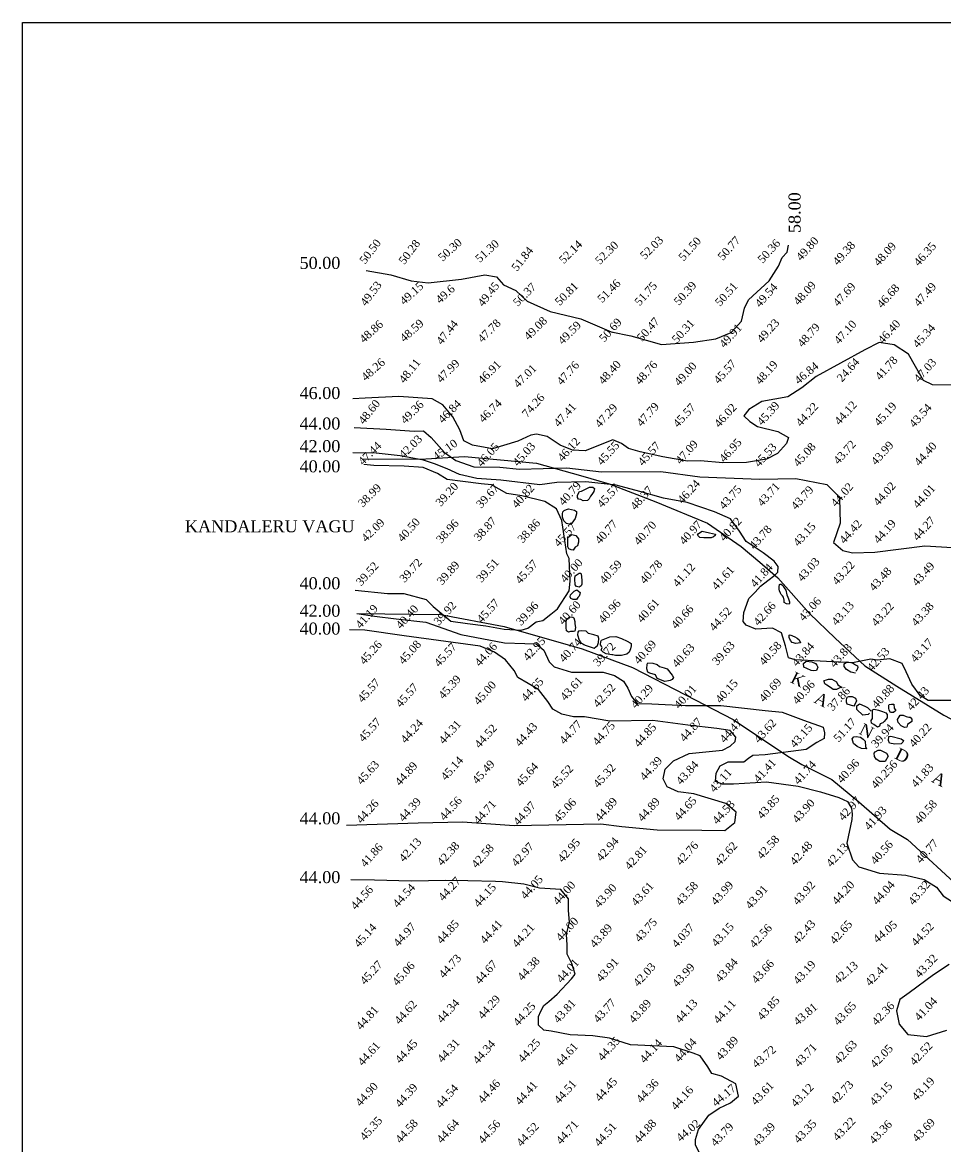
# Model space of a CAD drawing. Header units: millimetres. Extents: x 12 to 779, y 11 to 558.
# Drawn here: x 11.6 to 242.3, y 276.6 to 557.5 of the extents above; entities that cross this region are included whole.
import ezdxf

# ---------------------------------------------------------------- set-up
doc = ezdxf.new("R2010")
doc.units = ezdxf.units.MM
doc.header["$MEASUREMENT"] = 0
for name, color, linetype in [('contour', 31, 'Continuous'), ('contourtext', 31, 'Continuous'), ('TEXT', 7, 'Continuous'), ('VAGU', 5, 'Continuous')]:
    doc.layers.add(name, color=color, linetype=linetype)
doc.layers.add('TITLE', color=7, linetype='Continuous', lineweight=30)
doc.styles.get("Standard").update_dxf_attribs({"font": 'times.ttf', "height": 1.3})

msp = doc.modelspace()

# ---------------------------------------------------------------- linework, layer by layer
at = {"layer": 'contour', "ltscale": 0.2}
for points in [[(97.5, 495.5), (103.63, 494.4), (108.73, 492.95), (112.93, 492.45), (121.34, 493.34), (127.17, 494.4), (130.03, 493.96), (131.82, 491.94), (134.91, 490.49), (137.71, 487.86), (143.48, 485.28), (151.1, 483.43), (158.73, 480.19), (163.64, 479.21), (171.26, 477.03), (179.33, 477.59), (184.88, 478.48), (188.69, 480.05), (191.33, 482.9), (192.06, 486.09), (193.01, 488.17), (198.19, 492.96), (200.54, 496.6), (201.44, 498.78), (202.73, 500.12), (203.01, 501.86)], [(243.85, 466.86), (239, 466.98), (236.81, 468.02), (234.79, 471.53), (233.05, 474.59), (229.48, 476.95), (225.72, 477.53), (222.09, 475.68), (209.97, 469.05), (206.39, 466.23), (202.87, 463.92), (196.38, 462.81), (193.15, 460.79), (191.88, 459.18), (193.33, 457.8), (195.29, 456.53), (200.37, 455.26), (203.02, 453.82), (202.56, 452.26), (200.25, 449.79), (197.54, 448.35), (192.52, 447.54), (186.63, 447.49), (181.03, 447.95), (177.8, 447.89), (171.62, 448.93), (165.97, 450.2), (163.02, 451), (161.29, 452.27), (159.1, 453.19), (152.25, 450.43), (149.02, 450.66), (145.96, 451.87), (142.73, 454.06), (140.02, 454.64), (138.63, 454.41), (135.34, 452.91), (129.08, 450.97), (124.01, 451.83), (121.87, 452.99), (120.89, 455.7), (119.1, 458.92), (116.62, 461.92), (113.96, 463.48), (105.65, 464), (97.22, 463.65), (94.11, 463.42)], [(94.45, 456.28), (102.5, 455.84), (109.45, 455.37), (111.8, 455.42), (113.74, 453.81), (117.08, 450.05), (119.85, 448.01), (124.35, 446.44), (130.88, 446.39), (135.8, 445.87), (147.63, 446.23), (156.26, 445.19), (171.16, 445.29), (180.85, 443.94), (195.91, 443.36), (204.9, 443.52), (212.58, 442), (215.17, 439.47), (215.75, 438.53), (215.96, 432.37), (214.28, 427.57), (216.59, 425.58), (219.05, 424.95), (224.59, 425.16), (237.14, 426.72), (246.81, 426.1)], [(244.64, 388.02), (239.88, 388.07), (237.96, 388.02), (235.99, 389.32), (233.88, 392.15), (232.43, 395.22), (231.46, 397.27), (228.34, 398.47), (225.31, 398.13), (223.58, 398.42), (219.04, 397.46), (210.98, 397.85), (204.69, 398.18), (203.01, 398.76), (202.28, 401.73), (201.28, 404.95), (199.07, 406.1), (194.84, 405.91), (192.48, 406.91), (191.72, 407.78), (191.86, 410.03), (192.58, 412.14), (193.11, 413.58), (194.69, 415.15), (196.04, 416.64), (197.91, 418.03), (199.61, 419.36), (200.36, 420.09), (200.46, 421.53), (199.45, 422.92), (196.71, 424.94), (192.48, 427.8), (190.75, 430.39), (188.58, 433.46), (184.5, 435.24), (177.71, 437.5), (171.8, 438.61), (165.84, 440.29), (159.98, 441.91), (152.41, 442.73), (145.15, 442.5), (140.89, 441.97), (131.15, 443.15), (125.13, 443.56), (120.81, 444.57), (117.7, 445.96), (114.56, 447.2), (111.84, 448.12), (105.96, 449.19), (99.93, 449.84), (94.12, 449.99)], [(94.68, 415.6), (102.78, 414.78), (106.9, 414.78), (112.45, 413.31), (114.22, 411.54), (118.64, 407.9), (122.76, 407.34), (127.39, 406.73), (131.94, 405.87), (136.23, 405.61), (137.88, 406.13), (140, 407.68), (141.65, 408.03), (143.64, 409.63), (145.33, 410.93), (148.18, 415.5), (148.48, 417.88), (148.18, 423.55), (147.61, 424.71), (146.4, 433.07), (145.05, 436), (142.1, 437.77), (136.38, 439.2), (132.66, 439.77), (128.8, 441.97), (126.24, 442.19), (121.65, 442.79), (117.69, 443.29), (115.31, 444.8), (111.71, 446.27), (106.94, 446.66), (99.4, 446.83), (96.85, 447.01)], [(95.15, 409.8), (99.55, 409.16), (104.98, 408.43), (112.36, 407.66), (121.15, 404.59), (132.08, 402.5), (137.15, 402.32), (140, 402.19), (141.86, 400.6), (143.18, 397.68), (144.49, 396.46), (148.79, 395.15), (156.7, 395.14), (159.55, 394.33), (161.81, 392.88), (162.85, 391.12), (163.76, 389.08), (165.21, 387.32), (168.88, 387.23), (177.3, 386.78), (186.13, 386.82), (197.2, 385.59), (201.45, 385.14), (206.79, 383.1), (211.68, 381.43), (212.05, 379.94), (211.96, 378.54), (210.1, 377.54), (207.47, 375.82), (197.22, 374.48), (194.1, 374.35), (193.01, 373.53), (191.88, 372.63), (187.85, 372.63), (185.86, 371.64), (184.86, 369.83), (184.73, 367.88), (186.45, 367.25), (189.26, 367.25), (197.57, 367.69), (205.49, 366.61), (211.06, 365.21), (215.63, 363.8), (217.76, 362.81), (218.8, 361.18), (218.94, 359.64), (218.85, 358.29), (217.62, 352.37), (219.02, 348.21), (220.65, 346.5), (225.82, 344.87), (232.36, 344.4), (236.93, 343.36), (240.01, 341.37), (241.73, 339.2), (246.13, 336.44)], [(92.55, 356.92), (110.47, 357.48), (121.56, 357.7), (134.45, 356.81), (156.15, 357.21), (161.36, 356.53), (170.21, 355.7), (181.36, 355.64), (187.13, 355.58), (189.6, 357.55), (189.99, 360.13), (187.36, 362.31), (179.35, 364.71), (175.49, 365.27), (172.69, 366.45), (171.73, 368.46), (172.18, 370.92), (174.25, 372.99), (178.23, 374.84), (186.58, 375.66), (188.48, 376.67), (189.71, 377.85), (189.88, 378.91), (188.48, 380.59), (185.12, 381.09), (177.89, 381.93), (169.1, 383.05), (158.38, 382.88), (152.05, 384), (149.3, 384), (146.34, 384.62), (144.15, 385.85), (142.92, 387.81), (140.51, 390.83), (135.34, 393.83), (134.44, 395.56), (132.31, 398.25), (129.57, 400.15), (125.99, 401.6), (107, 404.23), (97.14, 405.63), (93.33, 405.69)], [(219.82, 394.87), (218.6, 395.16), (217.56, 395.8), (216.93, 396.58), (216.97, 397.22), (217.32, 397.51), (217.66, 397.71), (219.04, 397.46), (219.82, 396.97), (220.26, 396.73), (220.36, 396.34), (220.12, 395.65), (219.87, 395.36)], [(223.31, 384.9), (222.96, 384.56), (221.64, 384.36), (220.12, 385.78), (220.12, 386.71), (220.75, 387.25), (222.13, 386.62), (222.77, 386.27), (223.7, 385.39)], [(180.75, 275.04), (179.75, 276.91), (179.75, 278.36), (180.52, 280.88), (183.16, 284.42), (185.7, 286.15), (188.52, 287.51), (190.52, 289.14), (189.88, 292.27), (186.25, 294.2), (183.88, 294.84), (182.84, 296.52), (180.93, 299.24), (179.2, 299.92), (174.39, 301.46), (163.55, 301.98), (158.28, 303.66), (154.15, 304.29), (148.42, 304.47), (143.74, 305.43), (141.92, 305.7), (140.51, 306.88), (140.56, 309.1), (141.11, 310.42), (141.92, 311.83), (143.15, 312.82), (145.18, 314.63), (148.79, 318.48), (149.67, 319.68), (148.87, 322.33), (147.75, 324.65), (147.75, 326.89), (147.51, 329.62), (148.31, 332.66), (148.07, 335.55), (148.07, 338.51), (146.17, 340.84), (140.76, 341.13), (136.87, 342.15), (131.54, 342.75), (129.77, 342.78), (122.89, 343.02), (117.37, 343.11), (108.72, 342.94), (99.59, 343.16), (93.63, 343.24)], [(243.22, 322.08), (239.24, 319.5), (233.17, 314.99), (230.9, 313.31), (230, 310.46), (230.72, 307.16), (232.89, 304.59), (237.51, 304.09), (242.63, 305.67)]]:
    msp.add_lwpolyline(points, dxfattribs=at)
for points in [[(152.81, 438.03), (151.75, 437.99), (151.14, 438.28), (150.57, 438.4), (150.28, 438.81), (150.28, 439.34), (150.81, 440.28), (151.26, 440.4), (152.61, 441.01), (153.31, 441.34), (154.16, 441.34), (154.53, 441.05), (154.41, 440.28), (153.88, 439.54), (153.55, 439.14), (153.18, 438.48)], [(148.64, 432.06), (147.54, 432.31), (146.89, 433), (146.52, 433.86), (146.52, 434.68), (146.6, 435.21), (146.93, 435.57), (147.58, 435.78), (148.03, 435.94), (149.58, 435.61), (150.07, 435.33), (150.07, 434.68), (149.71, 433.57), (149.3, 433)], [(184.33, 428.97), (183.73, 428.67), (181.9, 428.67), (180.88, 428.8), (180.33, 429.35), (180.54, 429.82), (181.44, 430.37), (183.31, 429.94), (184.75, 429.65), (184.71, 429.31)], [(149.25, 425.63), (148.72, 425.67), (148.09, 426), (147.86, 426.43), (147.86, 427.75), (147.86, 428.77), (148.89, 429.56), (149.85, 429.33), (150.57, 428.5), (150.57, 427.61), (150.31, 426.69), (149.68, 426.36), (149.51, 426.1)], [(150.74, 416.41), (150.01, 416.54), (149.71, 416.94), (149.61, 418.45), (149.71, 419.25), (150.67, 419.84), (151.1, 419.84), (151.33, 419.11), (151.36, 417.89), (151.36, 417.17), (151.17, 416.71)], [(203.22, 412.1), (202.57, 412.22), (201.97, 412.55), (201.97, 413.13), (201.82, 413.88), (201.53, 414.24), (201.2, 414.55), (201.05, 414.86), (200.81, 415.47), (200.74, 415.92), (200.74, 416.48), (200.81, 417.03), (200.98, 417.13), (201.17, 417.15), (201.65, 416.79), (201.99, 416.21), (202.33, 415.63), (202.62, 414.43), (202.83, 413.85), (203.05, 413.47), (203.27, 412.75), (203.27, 412.29)], [(150.34, 413.8), (150.01, 413.28), (149.25, 413.28), (148.66, 413.54), (148.42, 414), (148.56, 414.43), (149.48, 415.39), (150.14, 415.75), (150.97, 415.06), (150.9, 414.63), (150.67, 414.17)], [(148.04, 405.1), (147.53, 405.45), (147.5, 406.34), (147.5, 407.7), (147.6, 408.38), (148.23, 408.88), (148.68, 408.95), (149.15, 408.85), (149.41, 408.71), (149.62, 407.82), (149.66, 407.19), (149.76, 406.3), (149.66, 405.36), (149.29, 405.26), (148.51, 405.26)], [(152.25, 401.9), (154.43, 401.17), (154.86, 401.45), (155.28, 401.81), (155.51, 402.56), (155.65, 403.52), (155.42, 404.17), (154.41, 404.43), (153.05, 404.78), (152.44, 405.39), (151.36, 405.46), (150.51, 405.42), (150.37, 405.16), (150.32, 404.46), (150.75, 403.17), (151.12, 402.49), (151.59, 402.23), (151.85, 402.09)], [(158.88, 399.43), (157.42, 399.76), (156.69, 400.11), (156.25, 400.6), (156.44, 401.33), (156.32, 401.66), (156.08, 401.99), (156.13, 402.78), (156.32, 403.14), (158.36, 403.96), (159.91, 404.07), (161.3, 403.56), (162.71, 402.88), (163.5, 402.5), (163.67, 402.34), (163.74, 401.71), (163.57, 401), (163.25, 400.16), (162.66, 399.67), (161.27, 399.29), (160.22, 399.31), (159.82, 399.31), (159.11, 399.43)], [(206.02, 402.43), (205.43, 402.38), (204.84, 402.29), (203.96, 402.53), (203.56, 403.07), (203.22, 403.81), (203.22, 404.39), (203.42, 404.49), (204.6, 404), (205.18, 403.61), (205.68, 403.22)], [(172.16, 392.83), (170.23, 393.56), (169.79, 394.46), (168.38, 394.88), (167.9, 395.15), (167.65, 395.95), (167.69, 397.14), (167.9, 397.5), (169.12, 397.41), (170.23, 397.02), (170.81, 396.58), (171.95, 396.24), (172.74, 395.93), (173.98, 394.38), (174.25, 393.79), (173.94, 393.27), (173.48, 393.04), (173.06, 392.94)], [(210.4, 396.39), (210.05, 395.55), (209.32, 395.45), (208.73, 395.55), (207.65, 396.09), (206.91, 396.39), (206.76, 397.27), (207.45, 397.86), (208.87, 397.76), (209.81, 397.32), (210.15, 396.88)], [(215.84, 391.23), (215.06, 390.83), (214.18, 390.83), (213.54, 391.32), (212.65, 391.86), (212.11, 392.21), (211.92, 392.84), (211.97, 393.09), (212.51, 393.24), (213, 393.38), (213.88, 393.38), (215.01, 392.75), (215.35, 392.01), (216.43, 391.27)], [(219.38, 386.62), (217.71, 387.11), (217.56, 387.6), (217.56, 388.23), (217.66, 388.87), (218.15, 389.02), (218.99, 389.02), (219.82, 388.68), (220.02, 387.94), (219.58, 387.06)], [(225.82, 381.65), (225.28, 381.36), (224.35, 382.1), (223.76, 382.39), (223.71, 383.03), (224, 383.52), (224.05, 384.06), (224.05, 385.28), (224.05, 385.72), (224.49, 385.87), (225.53, 385.67), (226.56, 385.28), (227.34, 384.94), (227.69, 384.55), (227.69, 383.76), (227.34, 383.32), (226.95, 382.83), (226.61, 382.49), (225.97, 382.19)], [(229.26, 385.09), (228.52, 385.09), (228.23, 385.63), (228.08, 386.16), (228.08, 386.51), (228.08, 386.85), (228.18, 387.05), (228.81, 387.15), (229.35, 387.1), (229.45, 386.12), (229.89, 385.53)], [(232.05, 381.31), (231.22, 381.75), (230.48, 382.59), (230.29, 383.32), (230.73, 383.96), (230.93, 384.35), (231.71, 384.35), (232.45, 384.06), (233.09, 383.91), (233.43, 383.86), (233.87, 383.37), (233.87, 382.83), (233.53, 382.59), (233.09, 382.29), (232.79, 382.05), (232.64, 381.41)], [(222.53, 375.96), (221.25, 376.05), (220.17, 376.59), (219.29, 377.33), (218.95, 378.46), (219.39, 378.95), (219.93, 379.04), (221.01, 378.9), (221.74, 378.41), (222.19, 377.92), (222.28, 376.59)], [(231.18, 377.19), (229.63, 377.13), (228.3, 377.4), (228, 378.04), (228.14, 379.07), (228.62, 379.18), (231.22, 378.45), (231.82, 378.04), (231.63, 377.68)], [(227.93, 374.14), (227.19, 372.82), (225.87, 372.82), (224.98, 373.41), (224.54, 374.04), (224.49, 374.88), (224.69, 375.22), (225.48, 375.61), (226.06, 375.61), (227.05, 375.12), (227.54, 374.88)]]:
    msp.add_lwpolyline(points, close=True, dxfattribs=at)
at = {"layer": 'TITLE', "ltscale": 0.2}
msp.add_lwpolyline([(11.56, 557.51), (779.3, 557.51), (779.3, 10.95), (11.56, 10.95)], close=True, dxfattribs=at)
at = {"layer": 'VAGU', "ltscale": 0.2}
for points in [[(96.52, 448.37), (112.41, 448.43), (122.02, 449.01), (140.02, 447.38), (151.05, 444.27), (158.18, 442.21), (169.91, 437.74), (182.83, 432.34), (191.19, 426.52), (195.83, 422.65), (200.39, 418.68), (208.29, 409.78), (214.71, 403.62), (222.14, 396.71), (230.08, 391.65), (241.85, 384.43), (253.16, 378.44)], [(95.15, 409.8), (116.03, 409.59), (131.99, 406.56), (151.44, 400.94), (164.02, 396.34), (177.28, 389.49), (189.2, 383.32), (202.87, 374.16), (206.35, 372.03), (213.88, 368.32), (220.62, 362.71), (228.49, 355.86), (232.76, 353.28), (246.5, 340.66)]]:
    msp.add_lwpolyline(points, dxfattribs=at)

# ---------------------------------------------------------------- texts
at = {"layer": 'contourtext', "ltscale": 0.2}
msp.add_text('58.00', height=3, rotation=90, dxfattribs=at).set_placement((206.06, 504.88))
for s, p in [('50.00', (80.82, 495.92)), ('46.00', (80.82, 463.4)), ('44.00', (80.82, 455.78)), ('42.00', (80.82, 450.12)), ('40.00', (80.82, 445.08)), ('40.00', (80.82, 415.85)), ('42.00', (80.82, 408.99)), ('40.00', (80.82, 404.53)), ('44.00', (80.82, 357.11)), ('44.00', (80.82, 342.41))]:
    msp.add_text(s, height=3, dxfattribs=at).set_placement(p)
at = {"layer": 'TEXT', "ltscale": 0.2}
for s, height, rotation, p in [('50.50', 2, 52.7967, (97.21, 496.97)), ('50.28', 2, 52.7967, (107, 496.86)), ('50.30', 2, 42.2352, (116.57, 497.68)), ('51.30', 2, 42.2352, (125.86, 497.37)), ('52.14', 2, 45, (146.85, 497.07)), ('52.03', 2, 45, (167.12, 498.12)), ('51.50', 2, 48, (176.82, 497.74)), ('50.77', 2, 48, (186.62, 497.88)), ('50.36', 2, 48, (196.61, 497.17)), ('49.80', 2, 48, (206.18, 497.78)), ('51.84', 2, 51.5179, (135.17, 495.16)), ('52.30', 2, 45, (155.88, 496.86)), ('49.38', 2, 48, (215.35, 496.66)), ('48.09', 2, 48, (225.57, 496.46)), ('46.35', 2, 48, (235.59, 496.45)), ('49.53', 2, 52.7967, (97.4, 486.47)), ('49.15', 2, 42.2352, (106.96, 486.79)), ('49.6', 2, 42.2352, (115.93, 487.12)), ('49.45', 2, 51.5179, (126.69, 486.34)), ('50.37', 2, 45, (135.35, 486.41)), ('50.81', 2, 45, (145.85, 486.61)), ('51.46', 2, 45, (156.46, 487.31)), ('51.75', 2, 48, (165.83, 486.54)), ('50.39', 2, 48, (175.65, 486.66)), ('50.51', 2, 48, (185.94, 486.44)), ('49.54', 2, 48, (195.91, 486.18)), ('48.09', 2, 48, (205.53, 486.68)), ('47.69', 2, 48, (215.42, 486.36)), ('46.68', 2, 48, (226.39, 485.98)), ('47.49', 2, 48, (235.6, 486.36)), ('48.59', 2, 42.2352, (107.02, 477.5)), ('47.78', 2, 45, (126.5, 477.38)), ('49.08', 2, 45, (138.09, 477.97)), ('50.69', 2, 48, (156.98, 477.46)), ('50.47', 2, 48, (166.41, 477.62)), ('49.23', 2, 48, (196.39, 477.29)), ('48.86', 2, 42.2352, (96.88, 477.26)), ('47.44', 2, 51.5179, (116.36, 476.81)), ('49.59', 2, 45, (146.58, 476.86)), ('50.31', 2, 48, (175.16, 477.19)), ('49.91', 2, 48, (187.01, 476.03)), ('48.79', 2, 48, (206.52, 476.2)), ('47.10', 2, 48, (215.67, 476.94)), ('46.40', 2, 48, (226.62, 477.05)), ('45.34', 2, 48, (235.34, 476.01)), ('48.26', 2, 42.2352, (97.36, 467.75)), ('48.11', 2, 51.5179, (106.99, 467.18)), ('47.99', 2, 45, (116.21, 467.32)), ('46.91', 2, 45, (126.55, 467.02)), ('47.76', 2, 48, (146.35, 466.71)), ('48.40', 2, 48, (156.78, 466.9)), ('48.76', 2, 48, (165.91, 466.8)), ('49.00', 2, 48, (175.71, 466.49)), ('45.57', 2, 48, (185.58, 467.05)), ('48.19', 2, 48, (195.97, 466.85)), ('46.84', 2, 39.8793, (205.55, 466.95)), ('24.64', 2, 48, (216.41, 467.49)), ('41.78', 2, 48, (225.94, 467.95)), ('47.03', 2, 48, (235.61, 467.4)), ('47.01', 2, 45, (135.45, 466.05)), ('74.26', 2, 48, (137.7, 458.61)), ('48.60', 2, 51.5179, (96.88, 456.92)), ('49.36', 2, 45, (107.23, 457.03)), ('46.84', 2, 45, (116.6, 457.18)), ('46.74', 2, 45, (126.75, 457.35)), ('47.41', 2, 48, (145.6, 456.27)), ('47.29', 2, 48, (155.9, 456.08)), ('47.79', 2, 48, (166.31, 456.38)), ('45.57', 2, 48, (175.42, 456.13)), ('46.02', 2, 48, (185.72, 456.13)), ('45.39', 2, 48, (196.42, 456.62)), ('44.22', 2, 48, (206.11, 456.37)), ('44.12', 2, 48, (215.76, 456.76)), ('45.19', 2, 48, (225.67, 456.47)), ('43.54', 2, 48, (234.45, 456.08)), ('47.44', 2, 45, (96.66, 446.72)), ('42.03', 2, 45, (106.86, 448.42)), ('45.10', 2, 35.5483, (114.97, 447.95)), ('46.05', 2, 48, (126.35, 446.31)), ('45.03', 2, 48, (135.37, 446.44)), ('46.12', 2, 48, (146.55, 447.63)), ('45.55', 2, 48, (156.39, 446.67)), ('45.57', 2, 48, (166.64, 446.56)), ('47.09', 2, 48, (176.04, 446.97)), ('46.95', 2, 48, (186.98, 447.42)), ('45.53', 2, 48, (195.69, 446.23)), ('45.08', 2, 48, (205.47, 446.32)), ('43.72', 2, 48, (215.52, 446.93)), ('43.99', 2, 48, (224.92, 446.71)), ('44.40', 2, 48, (235.71, 446.5)), ('38.99', 2, 45, (96.62, 436.22)), ('39.20', 2, 48, (116.11, 436.4)), ('39.67', 2, 48, (126.24, 435.96)), ('40.82', 2, 48, (135.14, 435.94)), ('40.79', 2, 48, (146.82, 436.62)), ('45.57', 2, 48, (156.44, 436.06)), ('48.37', 2, 48, (164.75, 435.48)), ('46.24', 2, 48, (176.55, 437.08)), ('43.75', 2, 48, (186.93, 435.67)), ('43.71', 2, 48, (196.5, 436.38)), ('43.79', 2, 48, (204.92, 435.55)), ('44.02', 2, 48, (214.86, 436.33)), ('44.02', 2, 48, (225.48, 436.53)), ('44.01', 2, 48, (235.37, 435.91)), ('42.09', 2, 45, (97.45, 427.53)), ('40.50', 2, 48, (106.54, 427.52)), ('38.96', 2, 48, (116.25, 427.17)), ('38.87', 2, 48, (125.66, 427.73)), ('38.86', 2, 48, (136.6, 427.25)), ('40.77', 2, 48, (155.91, 427.01)), ('40.70', 2, 48, (165.63, 426.73)), ('40.97', 2, 48, (177, 426.85)), ('40.82', 2, 48, (186.96, 427.7)), ('44.42', 2, 48, (217, 427.06)), ('44.19', 2, 48, (225.54, 427.15)), ('44.27', 2, 48, (235.33, 427.85)), ('45.57', 2, 48, (145.63, 426.27)), ('43.78', 2, 48, (194.48, 425.68)), ('43.15', 2, 48, (205.47, 426.42)), ('39.52', 2, 48, (96.21, 416.53)), ('39.72', 2, 48, (107.07, 417.39)), ('39.89', 2, 48, (116.43, 416.75)), ('39.51', 2, 48, (126.29, 417.38)), ('45.57', 2, 48, (135.99, 417.04)), ('40.00', 2, 48, (147.22, 417.33)), ('40.59', 2, 48, (157.05, 417)), ('40.78', 2, 48, (167.12, 417.01)), ('41.12', 2, 48, (175.33, 416.24)), ('41.61', 2, 48, (185.09, 415.52)), ('41.84', 2, 48, (194.73, 416.15)), ('43.03', 2, 48, (206.46, 417.62)), ('43.22', 2, 48, (215.21, 416.76)), ('43.49', 2, 48, (235.15, 416.52)), ('43.48', 2, 48, (224.43, 415.23)), ('45.57', 2, 48, (126.38, 407.27)), ('40.96', 2, 48, (156.74, 407.16)), ('40.61', 2, 48, (166.4, 407.35)), ('43.06', 2, 48, (206.84, 407.73)), ('41.19', 2, 48, (96.05, 405.89)), ('40.40', 2, 48, (106.14, 405.78)), ('39.92', 2, 48, (115.63, 406.66)), ('39.96', 2, 48, (136.19, 406.61)), ('40.60', 2, 48, (146.74, 406.81)), ('40.66', 2, 48, (174.94, 405.78)), ('44.52', 2, 48, (184.46, 405.25)), ('42.66', 2, 48, (195.51, 406.57)), ('43.13', 2, 48, (215.04, 406.66)), ('43.22', 2, 48, (225, 406.44)), ('43.38', 2, 48, (234.99, 406.46)), ('45.26', 2, 48, (97.05, 396.88)), ('45.08', 2, 48, (106.83, 396.94)), ('45.57', 2, 48, (115.7, 396.3)), ('44.06', 2, 48, (125.84, 396.41)), ('42.95', 2, 48, (137.91, 397.78)), ('40.74', 2, 48, (146.93, 397.45)), ('39.72', 2, 48, (155.47, 396.41)), ('40.69', 2, 48, (165.62, 396.99)), ('40.63', 2, 48, (175.18, 396.12)), ('39.63', 2, 48, (185.23, 396.71)), ('40.58', 2, 48, (196.94, 396.66)), ('43.84', 2, 48, (205.11, 396.42)), ('43.83', 2, 48, (214.56, 396.13)), ('43.17', 2, 48, (234.76, 397.4)), ('42.53', 2, 48, (223.92, 395.17)), ('45.57', 2, 48, (96.56, 387.36)), ('45.39', 2, 48, (116.78, 388.24)), ('44.65', 2, 48, (137.45, 387.63)), ('43.61', 2, 48, (147.23, 387.85)), ('40.15 ', 2, 48, (186.03, 387.22)), ('40.69', 2, 48, (196.91, 387.49)), ('K', 3, 333.3933, (203.26, 392.7)), ('45.57', 2, 48, (106.1, 386.18)), ('45.00', 2, 48, (125.59, 386.78)), ('42.52', 2, 48, (155.42, 386.13)), ('40.29', 2, 48, (164.85, 385.91)), ('40.01', 2, 48, (175.69, 385.82)), ('40.96', 2, 48, (205.27, 386.92)), ('37.86', 2, 48, (214.06, 385.28)), ('40.88', 2, 48, (225.1, 385.9)), ('42.43', 2, 48, (233.82, 385.38)), ('A', 3, 333.3933, (209.17, 387.66)), ('45.57', 2, 48, (96.8, 377.52)), ('44.24', 2, 48, (107.32, 377.21)), ('44.31', 2, 48, (116.85, 377)), ('44.52', 2, 48, (125.8, 375.99)), ('44.43', 2, 48, (135.88, 376.37)), ('44.77', 2, 48, (147.02, 376.96)), ('44.75', 2, 48, (155.31, 376.63)), ('44.85', 2, 48, (165.63, 376.22)), ('44.87', 2, 48, (177.06, 377.59)), ('44.47', 2, 48, (187.06, 377.32)), ('43.62', 2, 48, (195.63, 377.27)), ('43.15', 2, 48, (204.65, 376.05)), ('51.17', 2, 48, (215.57, 377.51)), ('N', 3, 333.3933, (220.41, 379.84)), ('39.94', 2, 48, (224.98, 376.07)), ('40.22', 2, 48, (234.41, 376.2)), ('45.14', 2, 48, (117.37, 367.92)), ('44.39', 2, 48, (167.1, 367.89)), ('D', 3, 333.3933, (229.35, 373.69)), ('45.63', 2, 48, (96.34, 366.88)), ('44.89', 2, 48, (105.92, 366.58)), ('45.49', 2, 48, (125.22, 367.02)), ('45.64', 2, 48, (136.13, 366.39)), ('45.52', 2, 48, (144.88, 365.83)), ('45.32', 2, 48, (155.46, 366.09)), ('43.84', 2, 48, (176.17, 366.82)), ('43.11', 2, 48, (184.53, 364.93)), ('41.41', 2, 48, (195.56, 367.36)), ('41.74', 2, 48, (205.56, 366.9)), ('40.96', 2, 48, (216.39, 367.23)), ('40.256', 2, 48, (224.9, 365.83)), ('41.83', 2, 48, (234.93, 366.13)), ('A', 3, 333.3933, (238.57, 367.82)), ('44.26', 2, 48, (96.24, 357.17)), ('44.39', 2, 48, (106.82, 357.62)), ('44.56', 2, 48, (117.04, 357.9)), ('44.71', 2, 48, (125.57, 356.99)), ('44.97', 2, 48, (135.49, 356.65)), ('45.06', 2, 48, (145.61, 357.46)), ('44.89', 2, 48, (155.89, 357.67)), ('44.89', 2, 48, (166.53, 357.63)), ('44.65', 2, 48, (175.7, 357.87)), ('44.58', 2, 48, (185.23, 356.96)), ('43.85', 2, 48, (196.44, 358.27)), ('43.90', 2, 48, (205.25, 357.28)), ('42.97', 2, 48, (216.75, 357.87)), ('40.58', 2, 48, (235.79, 357.05)), ('41.93', 2, 48, (223.22, 355.5)), ('42.58', 2, 48, (196.37, 348.2)), ('41.86', 2, 48, (97.27, 346.23)), ('42.13', 2, 48, (106.9, 347.57)), ('42.38', 2, 48, (116.42, 346.59)), ('42.58', 2, 48, (125.02, 346.03)), ('42.97', 2, 48, (135.02, 346.39)), ('42.95', 2, 48, (146.58, 347.43)), ('42.94', 2, 48, (156.24, 347.72)), ('42.81', 2, 48, (163.34, 345.58)), ('42.76', 2, 48, (176.14, 346.68)), ('42.62', 2, 48, (185.89, 346.58)), ('42.48', 2, 48, (204.64, 346.73)), ('42.13', 2, 48, (213.7, 346.27)), ('40.56', 2, 48, (224.78, 346.92)), ('40.77', 2, 48, (236.1, 347.2)), ('44.27', 2, 48, (116.73, 337.79)), ('44.05', 2, 48, (137.29, 338.21)), ('44.00', 2, 48, (145.4, 336.77)), ('43.58', 2, 48, (176.07, 336.65)), ('43.99', 2, 48, (184.89, 336.74)), ('43.92', 2, 48, (205.33, 336.78)), ('44.20', 2, 48, (215.15, 336.85)), ('44.04', 2, 48, (225.21, 336.85)), ('43.32', 2, 50.6055, (234.31, 336.77)), ('44.56', 2, 48, (94.85, 335.62)), ('44.54', 2, 48, (105.35, 336.14)), ('44.15', 2, 48, (125.58, 336.21)), ('43.90', 2, 48, (155.71, 336.1)), ('43.61', 2, 48, (164.97, 336.53)), ('43.91', 2, 48, (193.51, 335.76)), ('45.14', 2, 48, (95.67, 326.18)), ('44.97', 2, 48, (105.51, 326.35)), ('44.85', 2, 48, (116.32, 327.06)), ('44.41', 2, 48, (127.18, 327.07)), ('44.21', 2, 48, (135.19, 326.14)), ('44.00', 2, 48, (146.14, 327.73)), ('43.89', 2, 48, (154.62, 326.08)), ('43.75', 2, 48, (165.82, 327.51)), ('4.037', 2, 48, (175.1, 326.12)), ('43.15', 2, 48, (185.01, 326.37)), ('42.56', 2, 48, (194.54, 326.03)), ('42.43', 2, 48, (205.38, 327.09)), ('42.65', 2, 48, (214.61, 326.99)), ('44.05', 2, 40.6089, (225.24, 327.32)), ('44.52', 2, 46.4582, (234.89, 326.5)), ('45.27', 2, 48, (97.19, 316.89)), ('44.73', 2, 48, (116.87, 318.48)), ('44.67', 2, 48, (125.87, 316.98)), ('44.38', 2, 48, (136.51, 317.83)), ('44.01', 2, 48, (146.3, 317.36)), ('43.91', 2, 48, (156.23, 317.58)), ('43.84', 2, 48, (185.99, 317.49)), ('43.66', 2, 48, (195.05, 317.13)), ('43.32', 2, 46.4582, (235.8, 318.58)), ('45.06', 2, 48, (105.25, 316.61)), ('42.03', 2, 48, (165.46, 316.37)), ('43.99', 2, 48, (175.21, 316.24)), ('43.19', 2, 48, (205.46, 316.95)), ('42.13', 2, 40.6089, (215.44, 317.14)), ('42.41', 2, 46.4582, (223.42, 316.52)), ('44.62', 2, 48, (105.78, 306.97)), ('44.34', 2, 48, (116.4, 307.28)), ('44.29', 2, 48, (126.62, 308.26)), ('44.25', 2, 48, (135.45, 306.5)), ('43.81', 2, 48, (145.51, 307.25)), ('43.77', 2, 48, (155.5, 307.35)), ('43.89', 2, 48, (164.38, 307.22)), ('44.13', 2, 48, (175.94, 307.26)), ('44.11', 2, 48, (185.5, 307.13)), ('43.85', 2, 48, (196.47, 307.98)), ('43.81', 2, 40.6089, (205.31, 306.71)), ('43.65', 2, 46.4582, (215.47, 306.72)), ('42.36', 2, 46.4582, (225.04, 306.69)), ('41.04', 2, 46.4582, (235.71, 307.84)), ('44.81', 2, 48, (96.19, 305.57)), ('44.25', 2, 48, (136.63, 297.38)), ('44.35', 2, 48, (156.56, 297.83)), ('44.14', 2, 48, (167.08, 297.27)), ('44.04', 2, 48, (175.71, 297.49)), ('43.89', 2, 48, (186.14, 297.99)), ('44.61', 2, 48, (96.59, 296.61)), ('44.45', 2, 48, (105.94, 297.19)), ('44.31', 2, 48, (116.49, 297.38)), ('44.34', 2, 48, (125.37, 297.02)), ('44.61', 2, 48, (146.05, 296.4)), ('43.72', 2, 40.6089, (194.98, 296.08)), ('43.71', 2, 46.4582, (205.65, 296.31)), ('42.63', 2, 46.4582, (215.67, 297.06)), ('42.05', 2, 46.4582, (224.66, 296.02)), ('42.52', 2, 46.4582, (234.54, 296.68)), ('44.90', 2, 48, (96.03, 286.47)), ('44.39', 2, 48, (105.94, 286.21)), ('44.46', 2, 48, (126.62, 287.18)), ('44.41', 2, 48, (135.93, 286.78)), ('44.51', 2, 48, (145.68, 287.09)), ('44.45', 2, 48, (155.86, 287.66)), ('44.36', 2, 48, (166.23, 287.31)), ('44.17', 2, 40.6089, (184.92, 286.42)), ('43.61', 2, 46.4582, (194.85, 286.75)), ('43.12', 2, 46.4582, (204.83, 286.28)), ('42.73', 2, 46.4582, (214.76, 286.98)), ('43.15', 2, 46.4582, (224.52, 286.66)), ('43.19', 2, 46.4582, (235.06, 287.86)), ('44.54', 2, 48, (116.11, 285.99)), ('44.16', 2, 48, (174.9, 285.53)), ('45.35', 2, 48, (97.13, 277.93)), ('43.22', 2, 46.4582, (215.31, 277.83)), ('44.58', 2, 48, (106.03, 277.26)), ('44.64', 2, 48, (116.33, 277.25)), ('44.56', 2, 48, (126.69, 277.09)), ('44.52', 2, 48, (136.28, 276.42)), ('44.71', 2, 48, (146.17, 276.96)), ('44.51', 2, 48, (155.71, 276.44)), ('44.88', 2, 48, (165.64, 277.23)), ('44.02', 2, 40.6089, (176.03, 277.64)), ('43.79', 2, 46.4582, (184.79, 276.46)), ('43.39', 2, 46.4582, (195.24, 276.49)), ('43.35', 2, 46.4582, (205.55, 277.25)), ('43.36', 2, 46.4582, (224.42, 277.05)), ('43.69', 2, 46.4582, (235.17, 277.56))]:
    msp.add_text(s, height=height, rotation=rotation, dxfattribs=at).set_placement(p)
msp.add_text('KANDALERU VAGU', height=3, dxfattribs=at).set_placement((52.17, 430.09))

doc.saveas('drawing.dxf')
